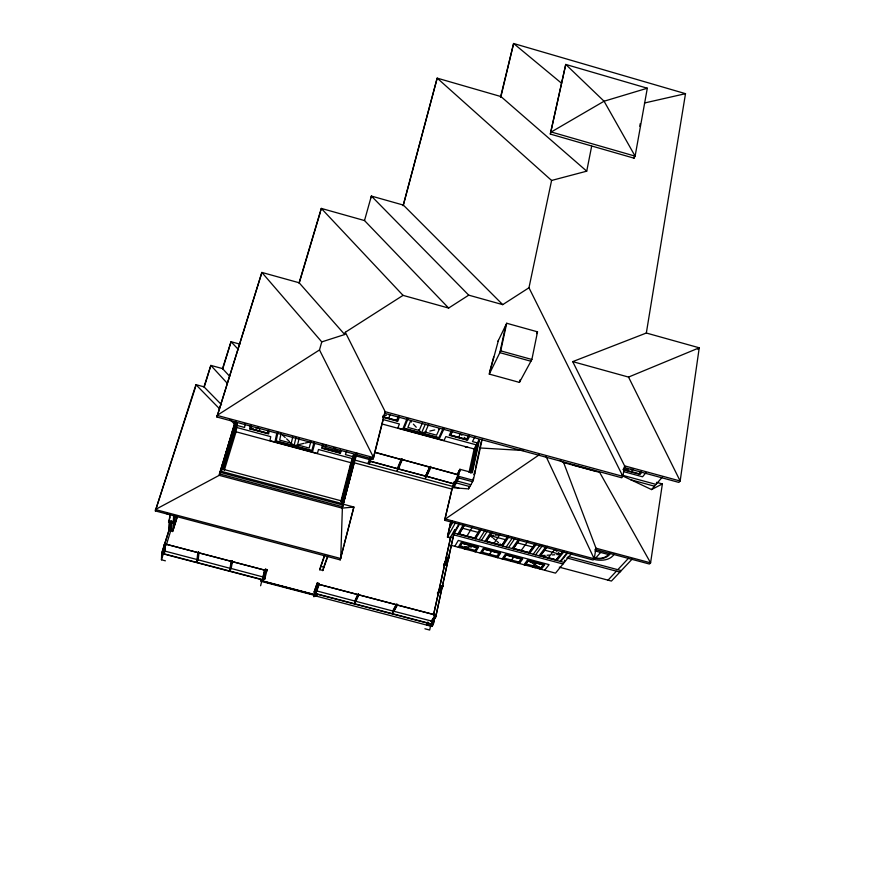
<?xml version="1.0" encoding="UTF-8"?>
<svg xmlns="http://www.w3.org/2000/svg" width="870" height="870" viewBox="0 0 870 870"><rect width="100%" height="100%" fill="white"/><g stroke="black" fill="none" stroke-linecap="round" stroke-linejoin="round"><path stroke-width="1.3" d="M342.606 504.024L353.883 507.036L340.203 559.889L155.338 510.918L195.924 384.649L203.971 386.824L221.578 404.767M165.387 560.824L161.45 559.791L161.711 553.211L171.477 522.294M164.017 547.545L163.941 552.559L165.191 551.58L165.441 543.261L164.397 544.065L163.941 552.559M164.582 549.09L164.854 543.163M164.93 551.232L165.289 544.011L197.794 552.559L197.044 559.53L164.963 551.112M165.061 551.428L163.821 552.156L165.072 551.178M166.996 513.996L167.062 512.626M168.552 522.022L173.554 523.338L168.552 522.022L170.128 516.802M168.943 530.646L169.411 521.456L169.182 522.185M169.095 529.96L169.552 521.021M169.193 521.848L169.9 514.148M166.29 545.142L171.075 529.623L171.346 524.74M171.466 524.773L171.075 529.623M173.695 515.149L173.315 521.663L169.563 520.673M173.859 527.731L174.326 519.781M174.402 518.509L174.587 515.54M195.793 386.247L195.924 384.649L219.631 408.889M197.131 561.639L198.49 552.004L197.816 560.084M164.147 547.687L164.528 544.218L165.561 543.402M197.316 561.694L198.686 552.048M197.62 560.03L197.153 561.389L197.642 559.78M198.208 554.592L198.49 552.004M198.164 559.954L198.969 552.863L231.224 561.335L230.006 568.306L198.208 559.834M319.497 349.947L373.578 457.576L373.012 459.088L216.902 417.013L261.881 272.44L299.128 282.761L344.705 334.526L321.769 341.899L319.497 349.947L217.087 415.392L373.578 457.576L385.192 411.706L345.325 332.264L403.049 295.376L448.637 308.056L468.734 295.158L502.729 304.641L528.971 287.763L551.591 180.46L437.175 78.137L403.114 205.711M342.465 505.296L340.725 558.518L155.382 509.537L219.218 475.346L342.149 508.123L353.883 507.036L344.248 544.044M224.264 470.485L236.053 431.803L237.249 423.614L234.704 422.929L219.218 475.346L220.382 471.54M355.297 454.129L342.225 503.621L221.284 471.333L235.966 421.939M656.491 482.328L662.375 483.927L650.586 562.846L649.422 564.032L594.949 549.438M245.188 423.712L244.59 427.474L236.988 425.419M624.747 467.658L678.894 482.415L680.166 481.012L699.241 347.804L646.334 333.025L572.71 361.626L624.595 465.863L622.876 476.358L621.745 477.782L384.616 413.304L373.012 459.088M646.334 333.025L685.506 93.677L513.604 43.5L500.489 97.342M269.145 431.346L268.623 433.945L249.657 428.834L250.092 426.213M251.093 426.213L250.669 428.692L267.753 433.314L268.471 429.639M251.006 428.649L251.419 426.235M317.213 587.217L316.908 586.51L314.559 593.199L317.365 586.674M560.139 460.687L563.64 462.612L595.993 548.209L594.21 558.801L593.155 560.008L444.657 520.293L452.356 487.646L468.582 488.907L469.115 486.45M314.559 593.199L316.908 586.51M230.061 570.274L231.92 560.78L230.724 568.708M230.256 570.328L231.92 560.78M231.159 568.599L232.399 561.639L264.697 570.133L263.034 576.962L231.192 568.491M634.023 158.177L635.111 156.143L647.313 88.218L565.75 64.434L550.318 134.078L634.023 158.177L634.502 155.523M639.765 126.259L640.244 123.594M564.652 560.215L564.249 562.477L453.781 532.984L459.012 523.827M259.238 430.878L259.673 428.475M251.006 428.66L267.46 433.097L267.938 430.693M551.591 180.46L586.728 171.172L591.643 146.291M498.445 340.333L489.266 374.1L519.433 382.398L531.874 359.484L537.519 331.829L506.699 323.259L497.934 341.377M320.889 210.366L321.291 208.408L364.508 220.556L448.637 308.056M276.769 433.293L275.148 441.014L312.678 451.106L314.744 443.526M277.976 432.357L276.171 440.894L311.841 450.486L314.113 442.101M489.266 374.1L500.728 350.871L506.699 323.259M473.28 478.217L472.53 481.708L457.587 477.673L458.61 474.4L456.5 478.413M474.889 470.779L474.03 474.737L474.813 473.313M475.466 468.136L481.175 441.721M468.615 488.755L473.313 480.294L482.252 438.915M281.064 433.641L279.661 440.111L291.276 443.243L292.755 436.936M470.3 472.421L476.292 444.864L445.853 436.599L444.004 440.514L397.84 427.986L399.417 423.984L382.854 419.492M470.746 473.171L477.325 442.917L472.443 441.59L474.922 436.816M471.844 472.747L479.011 439.731L474.128 448.963L469.006 472.464M479.5 439.567L472.334 472.649L459.882 469.278L457.392 474.052M505.807 325.097L499.848 352.654L530.917 361.246M431.118 623.464L429.682 630.032L424.908 628.782M393.914 611.175L397.275 604.954L435.489 614.992L397.242 605.063L393.882 611.284L431.64 621.071M438.632 591.676L444.603 564.456L448.55 557.757L442.656 585.303L438.632 591.676L442.536 585.271L448.55 557.757M444.842 563.39L450.682 536.801L454.673 529.808L448.789 556.68L444.842 563.39L448.909 556.702L454.782 529.841M438.741 591.709L444.722 564.489L448.67 557.79M444.962 563.412L450.801 536.833M438.632 593.46L437.577 592.731M445.016 564.793L443.754 564.641L448.191 556.996L449.431 557.322L448.148 557.17L443.613 564.88L444.842 565.206L443.613 564.88M315.592 595.939L431.966 626.465L432.096 625.878L427.29 624.616M434.891 616.667L433.151 624.627L316.604 594.069M431.966 626.465L433.293 624.41L434.739 617.776M441.927 585.597L443.135 586.108L441.927 585.597L437.403 593.133M442.297 586.369L436.272 614.47L442.297 586.369L438.393 592.764L433.456 615.231L438.502 592.796L442.417 586.402M427.159 625.215L427.866 621.985M447.648 535.822L450.801 521.532M450.943 521.282L447.506 536.877L451.019 537.812L448.528 537.432M451.323 520.956L450.421 524.577L452.291 521.228M452.356 487.646L444.657 520.293M453.977 481.904L452.955 486.504L458.338 476.26L459.882 469.278M453.825 483.861L426.659 476.314L453.825 483.861L458.523 474.77L430.911 467.32L426.604 476.532M458.109 475.357L459.132 470.713L460.382 471.051M430.911 467.32L458.479 474.987M396.948 604.139L392.642 612.654M425.495 476.227L429.78 467.016L402.31 459.599L398.406 468.93L425.495 476.227L429.78 467.016M425.343 478L430.422 466.418M425.539 478.054L430.617 466.461M396.111 604.65L358.842 594.852L396.111 604.65L392.74 610.99L355.95 601.344L358.842 594.852M392.522 612.871L396.753 604.084M586.728 171.172L500.946 96.559L513.604 43.5L561.596 83.281M261.304 581.388L261.489 580.627L316.386 595.015L316.114 595.754L261.304 581.388L261.826 579.453L161.711 553.211M261.642 580.214L261.826 579.453M298.019 444.755L294.017 445.69L295.92 437.838M260.619 585.76L261.772 581.029L260.543 580.703M267.46 433.097L268.036 430.726M263.034 576.962L264.697 570.133L232.399 561.639M264.665 579.355L267.133 569.611L265.415 569.165L263.044 578.67L264.73 579.115L265.176 577.495M263.131 578.952L263.588 577.332M263.512 577.56L264.687 578.115L263.316 577.517M264.915 571.655L265.089 570.938L266.329 571.264L264.958 571.481M369.924 461.263L397.285 468.625L369.978 461.046M397.177 470.42L401.82 458.697M397.372 470.463L402.016 458.74M398.406 468.93L425.539 476.01M374.665 452.139L401.113 459.512L374.611 452.356M402.31 459.599L429.726 467.233M263.305 579.714L265.046 572.667L263.762 579.833M299.095 438.643L297.54 444.929L309.144 448.05L310.84 441.666M357.679 594.547L319.17 584.433L357.679 594.547L354.808 601.039L316.821 590.947M354.655 602.943L358.527 594.047L354.84 602.997M369.717 461.644L369.424 462.786L371.207 457.794M340.203 559.889L342.987 548.981M343.302 547.774L343.911 545.36M342.225 503.621L354.786 455.282M345.118 495.4L349.512 478.511M350.273 475.324L352.209 468.114M342.182 507.841L353.492 464.265M353.785 463.155L355.689 455.826L369.402 459.523M356.026 455.162L342.628 506.764L219.403 473.889L235.215 422.222M341.986 508.58L356.907 453.129M370.859 198.012L371.37 196.054L403.354 205.081L502.729 304.641M314.211 592.089L315.734 592.492L316.158 590.871L314.635 590.469L314.124 592.318L317.3 582.954L318.855 583.357L315.658 592.72M315.93 596.059L316.604 593.46M433.293 624.41L316.691 593.84L316.299 595.254L261.435 580.866M323.738 566.968L322.835 570.448L319.801 569.654L320.715 566.174L323.651 567.218M340.909 501.218L350.893 462.709L353.535 454.945L356.047 455.619M341.257 502.077L353.535 454.945M403.354 205.081L437.175 78.137L500.946 96.559M489.473 372.501L493.703 356.939M519.433 382.398L520.14 379.809M265.046 572.667L264.893 573.21L265.513 572.786M344.705 334.526L345.325 332.264M313.613 596.592L315.951 589.936M315.016 593.318L314.712 592.655M364.508 220.556L371.37 196.054L468.734 295.158M267.133 569.611L266.666 571.242L264.958 570.796L265.415 569.165M322.661 444.396L321.574 448.202L340.409 453.281L341.214 450.769M323.662 444.472L322.618 448.094L339.583 452.661L340.431 449.997M232.116 560.835L231.442 562.411M325.772 445.277L325.032 447.822L337.777 450.964M325.38 447.778L326.098 445.309M231.224 561.335L198.969 552.863M299.128 282.761L321.291 208.408L403.049 295.376M299.149 283.294L320.497 211.671M197.794 552.559L165.289 544.011M223.329 469.224L237.249 423.614M221.154 469.006L223.101 462.666M224.645 457.598L226.591 451.258M228.147 446.147L234.411 425.691M221.284 471.333L235.977 423.277M216.902 417.013L261.881 272.44L321.769 341.899M177.36 516.443L172.641 531.363L170.183 530.711M177.339 516.704L172.63 531.624L173.293 522.011L175.196 516.019M171.075 522.283L171.444 521.108M171.597 522.326L161.7 553.461L261.761 579.692M161.613 555.625L164.898 545.294M172.945 522.837L174.424 518.161M161.45 559.791L163.484 553.374M172.923 523.174L173.163 522.446M173.554 523.338L175.903 515.66M229.702 376.362L222.524 368.586L231.039 341.714L239.913 344.139M222.742 368.934L231.039 341.714L238.478 349.609M203.971 386.824L210.855 365.411L222.524 368.586M204.232 387.161L210.855 365.411L227.135 383.137M155.338 510.918L195.38 387.531M346.695 450.769L345.433 454.629L352.948 456.663M349.816 466.864L350.055 466.146M354.623 458.903L355.689 455.826M343.182 502.621L343.433 501.892M235.465 422.526L234.802 424.408L230.061 419.558M320.628 566.413L324.543 555.234M319.725 569.893L324.728 555.615M314.548 590.697L317.3 582.954M317.028 584.629L316.778 585.325L318.018 585.651M324.173 565.761L327.631 556.05M322.748 570.687L327.838 556.43M314.081 596.711L318.855 583.357M316.789 591.067L319.17 584.433M316.419 594.58L316.691 593.84M316.81 596.254L317.082 595.526L281.064 586.086M384.616 413.304L385.192 411.706L622.876 476.358L528.971 287.763M367.901 463.601L370.12 457.576M369.13 463.938L371.262 458.185M388.727 418.285L390.064 414.696L388.955 414.87M398.112 416.86L396.72 420.46L383.007 416.73M398.895 415.74L396.981 420.667L382.92 416.85M399.156 417.709L397.753 421.297L382.996 417.296M406.997 418.655L403.104 428.323L439.611 438.219L444.026 428.725M408.106 418.47L404.169 428.192L438.861 437.61L443.308 428.04M397.285 468.625L401.168 459.295M422.407 422.94L419.177 430.465L407.889 427.398L410.488 421.036L411.434 422.048M550.318 134.078L565.75 64.434L604.074 101.224L635.111 156.143L551.232 131.99L604.074 101.224L647.313 88.218M418.622 429.78L421.537 432.901L425.256 424.332M428.584 424.603L425.278 432.129L436.555 435.185L439.437 428.899L438.48 429.117M358.331 593.992L355.047 601.322L358.527 594.047M451.476 430.617L449.235 435.294L467.56 440.263L469.343 436.794M452.052 431.596L450.334 435.163L466.842 439.654L469.267 434.88M452.9 430.541L450.703 435.13L466.592 439.448L468.364 435.968M458.653 437.284L460.339 433.88L461.905 435.272M457.272 474.944L458.881 471.866M454.183 486.83L458.838 478.011M536.562 333.634L537.519 331.829M450.769 523.446L452.063 521.13M449.464 528.318L452.748 522.446M447.365 537.127L455.336 522.99M454.368 533.136L459.61 523.99M457.914 534.082L463.166 525.045M463.971 525.437L458.979 534.017L474.879 538.269L480.131 529.754M464.721 524.751L459.327 533.995L474.65 538.084L479.935 529.493M454.814 546.317L458.272 540.433L549.068 564.641L544.642 570.231M446.234 562.836L449.431 557.322M458.283 547.241L461.078 542.554L478.554 547.208L475.618 551.852M459.153 547.469L461.774 543.087L477.499 547.274L474.748 551.623M459.447 547.545L462.013 543.261L477.151 547.295L474.465 551.547M466.994 536.04L472.747 526.448M441.308 588.979L443.178 585.923M439.393 592.22L443.135 586.108M466.951 549.546L469.582 545.272M475.575 538.802L481.11 529.852M479.12 539.748L484.764 530.722M481.469 540.379L487.167 531.363M431.172 621.452L435.761 614.329L436.446 615.829L431.846 622.931L431.313 621.234M431.607 621.191L435.489 614.992M431.846 622.931L436.446 615.829M485.003 541.314L490.702 532.418M492.181 531.744L486.08 541.26L501.979 545.501L508.352 536.072M491.92 532.701L486.439 541.238L501.751 545.327L508.113 535.898M480.229 553.081L483.209 548.459L500.652 553.102L497.52 557.681M481.099 553.309L483.894 548.981L499.587 553.157L496.661 557.452M481.382 553.385L484.122 549.155L499.228 553.179L496.378 557.376M494.095 543.282L499.695 534.778M594.047 557.333C599.299 559.584 606.607 558.072 609.652 552.994M610.577 553.189C607.184 558.768 599.082 559.997 593.405 557.485M488.886 555.386L491.68 551.167M614.307 553.994C610.294 560.508 601.213 561.063 594.449 559.508M502.664 546.034L508.635 537.214M506.188 546.969L512.289 538.084M508.58 547.611L514.714 538.726M502.131 558.91L505.307 554.342L522.707 558.986L519.39 563.51M502.99 559.138L505.97 554.864L521.63 559.029L518.52 563.281M503.284 559.214L506.199 555.038L521.271 559.051L518.237 563.205M512.115 548.535L518.248 539.748M519.031 540.161L513.191 548.491L529.047 552.722L535.126 544.468M519.455 540.063L513.55 548.47L528.819 552.548L534.963 544.207M510.766 561.215L513.735 557.039M521.195 550.514L527.883 541.194M529.71 553.255L536.127 544.566M523.979 564.728L527.34 560.215L544.707 564.847L541.205 569.317M524.849 564.956L528.003 560.737L543.619 564.891L540.335 569.089M525.132 565.032L528.221 560.9L543.261 564.913L540.053 569.013M533.223 554.19L540.216 544.827M535.572 554.821L542.597 545.468M539.085 555.756L545.653 547.11M547.219 546.469L540.194 555.702L556.256 559.986L563.564 550.84M562.596 551.602L556.039 559.812L540.553 555.68L547.589 546.458M697.99 349.446L699.241 347.804L628.531 377.08L572.71 361.626M532.592 567.022L535.735 562.912M548.307 557.746L554.734 549.503M624.693 467.44L623.148 469.398L639.461 473.835L640.885 472.105M625.225 467.233L623.551 469.354L628.075 469.376M556.909 560.508L563.977 551.689M631.402 471.496L633.099 469.398L630.467 469.387M560.16 561.378L566.783 553.179M560.748 561.531L567.381 553.342M571.775 553.266L555.528 573.134L450.997 545.294M639.254 473.639L640.646 471.953M641.81 472.334L640.081 474.433L623.268 469.844M645.975 472.682L642.549 476.793L623.572 471.627M622.996 476.075L651.554 489.571L662.255 477.195M595.765 557.996L600.626 552.428M608.021 580.159L616.406 571.188M617.798 569.698L628.51 558.236M632.066 559.182L611.425 581.062L559.301 567.164M539.324 454.738L445.364 518.988L594.21 558.801L546.088 456.543M651.554 489.571L662.375 483.927M299.519 444.407L303.88 443.385M305.109 443.091L309.078 442.167M644.452 103.008L685.506 93.677M421.537 432.901L426.137 431.879M429.834 431.052L434.717 429.954M383.017 415.762L386.454 415.24M255.66 427.975L258.477 427.561M249.657 428.834L252.811 428.399M492.398 537.529L490.071 535.583L493.866 535.278M495.291 535.159L498.325 534.919M540.553 555.68L545.12 555.375M547.045 555.256L549.438 555.093M552.222 554.919L554.799 554.745M556.746 554.614L560.378 554.375L558.333 552.613M462.079 547.426L460.143 546.382L462.633 546.512M464.319 546.599L467.233 546.751M469.561 546.86L471.79 546.98M534.528 567.544L535.931 567.621M537.812 567.729L540.922 567.903L538.65 566.642M465.287 447.115L467.853 447.267M480.207 447.985L523.501 450.497M473.693 547.078L477.151 547.295M316.876 584.586L318.42 584.999M316.974 584.803L318.213 585.118M315.984 591.328L314.679 591.23L315.908 591.546M264.339 581.704L278.487 585.412M437.545 592.916L438.774 593.231M460.143 546.382L475.194 550.395M482.132 552.243L497.151 556.245M504.078 558.083L519.064 562.074M525.969 563.912L540.922 567.903M595.993 548.209L650.586 562.846L599.68 472.41L563.64 462.612M594.906 550.895L608.619 554.571M462.677 528.264L478.152 532.396M490.071 535.583L505.535 539.715M517.454 542.902L532.886 547.023M544.74 550.199L560.378 554.375M568.077 556.408L621.278 570.622M566.827 557.942L619.875 572.112M221.611 468.876L343.03 501.305M219.621 472.182L343.193 505.155M452.857 534.604L562.999 563.999M458.338 476.26L473.313 480.294M457.228 481.056L470.855 484.731M456.25 482.915L469.822 486.58M236.683 427.474L270.744 436.653L269.939 440.666L317.398 453.433L318.496 449.507L352.285 458.61M354.275 459.936L458.849 488.081M353.361 462.568L451.639 489.005M236.053 431.803L350.893 462.709M630.761 479.751L654.479 486.199M573.091 465.026L594.928 470.964M381.778 423.907L474.128 448.963M624.595 465.863L680.166 481.012L628.531 377.08M622.006 475.14L656.034 484.394M500.728 350.871L531.874 359.484M463.395 548.133L465.646 549.351M528.221 560.9L530.624 562.227M532.201 563.097L533.973 564.075M535.3 564.804L537.269 565.891M493.279 538.258L495.128 539.791M496.944 541.303L498.543 542.641M500.022 543.87L501.751 545.327M555.408 550.101L556.876 551.362M334.123 447.735L335.657 449.094M337.027 450.301L340.409 453.281M464.199 437.316L466.592 439.448M282.489 435.065L285.219 437.577M286.589 438.839L289.536 441.568M290.928 442.841L294.017 445.69M413.38 424.136L416.251 427.224M435.609 614.459L436.294 615.96M355.156 601.094L354.938 602.769L355.156 601.094M230.583 568.414L230.3 570.078L230.583 568.414"/></g></svg>
